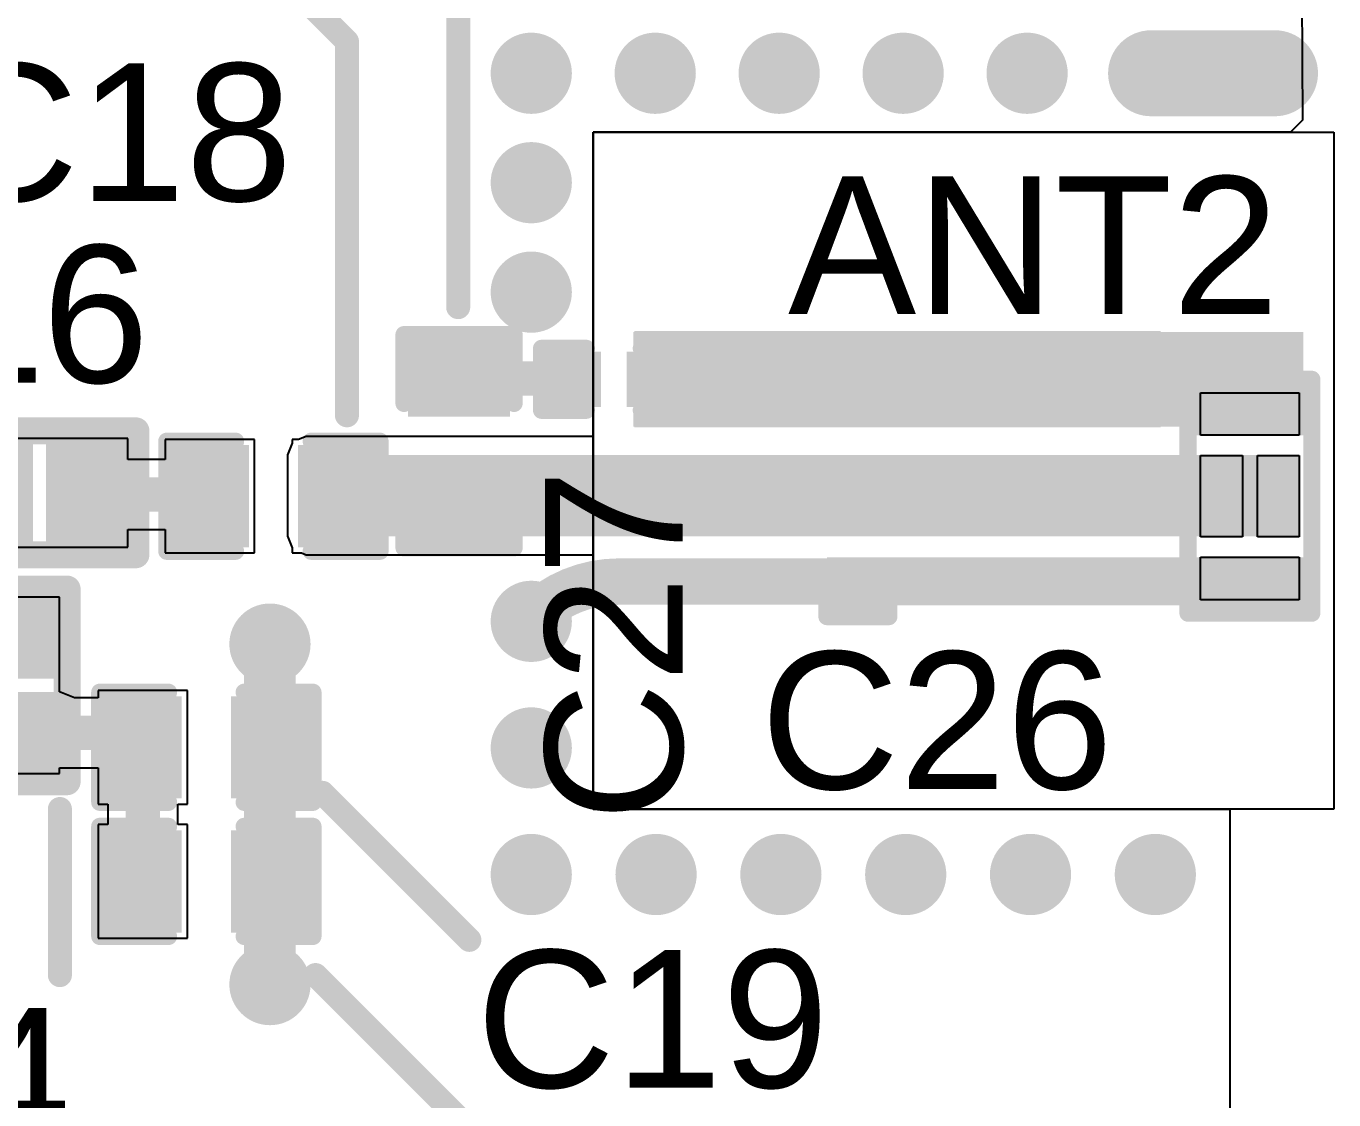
# Model space of a CAD drawing. Header units: millimetres. Extents: x -4.8 to 36.7, y -5.3 to 57.6.
# Drawn here: x 27.08 to 36.74, y 40.91 to 48.84 of the extents above; entities that cross this region are included whole.
import ezdxf

# ---------------------------------------------------------------- set-up
doc = ezdxf.new("R2010")
doc.units = ezdxf.units.MM
for name, color, linetype in [('BottomLayer', 5, 'Continuous'), ('TopLayer', 1, 'Continuous'), ('TopOverlay', 2, 'Continuous'), ('TopPaste', 8, 'Continuous'), ('TopSolder', 216, 'Continuous'), ('ViaHoleLayer', 16, 'Continuous')]:
    doc.layers.add(name, color=color, linetype=linetype)
doc.styles.add('Arial', font='arial.ttf', dxfattribs={"height": 0.2})

# ---------------------------------------------------------------- blocks, each defined once
blk = doc.blocks.new('IND_0402_16')
at = {"layer": 'TopLayer'}
for points in [[(-0.5499989, 0.2999994), (-0.1499997, 0.2999994), (-0.1499997, -0.2999994), (-0.5499989, -0.2999994)], [(0.15000224, 0.2999994), (0.55000144, 0.2999994), (0.55000144, -0.2999994), (0.15000224, -0.2999994)]]:
    blk.add_hatch(color=1, dxfattribs=at).paths.add_polyline_path(points)
at = {"layer": 'TopPaste'}
for points in [[(-0.5499989, 0.2999994), (-0.1499997, 0.2999994), (-0.1499997, -0.2999994), (-0.5499989, -0.2999994)], [(0.15000224, 0.2999994), (0.55000144, 0.2999994), (0.55000144, -0.2999994), (0.15000224, -0.2999994)]]:
    blk.add_hatch(color=8, dxfattribs=at).paths.add_polyline_path(points)
at = {"layer": 'TopSolder'}
for points in [[(-0.6515989, 0.4015993999999999), (-0.0483997, 0.4015993999999999), (-0.0483997, -0.4015993999999999), (-0.6515989, -0.4015993999999999)], [(0.04840223999999999, 0.4015993999999999), (0.65160144, 0.4015993999999999), (0.65160144, -0.4015993999999999), (0.04840223999999999, -0.4015993999999999)]]:
    blk.add_hatch(color=216, dxfattribs=at).paths.add_polyline_path(points)
at = {"layer": 'TopOverlay', "const_width": 0.1999996}
for points in [[(-0.7111999999999999, 0.4571999999999999), (-0.3048, 0.4571999999999999)], [(-0.7111999999999999, -0.4571999999999999), (-0.7111999999999999, 0.4571999999999999)], [(-0.3048, 0.4571999999999999), (0.7111999999999999, 0.4571999999999999)], [(0.7111999999999999, -0.4571999999999999), (0.7111999999999999, 0.4571999999999999)], [(-0.7111999999999999, -0.4571999999999999), (-0.3048, -0.4571999999999999)], [(-0.3048, -0.4571999999999999), (0.7111999999999999, -0.4571999999999999)]]:
    blk.add_lwpolyline(points, dxfattribs=at)
at = {"layer": 'TopOverlay', "const_width": 0.0999998}
for points in [[(-0.7611998999999999, 0.4571999999999999, 1), (-0.6612001, 0.4571999999999999, 1)], [(-0.7611998999999999, 0.4571999999999999, 1), (-0.6612001, 0.4571999999999999, 1)], [(-0.3547999, 0.4571999999999999, 1), (-0.2548001, 0.4571999999999999, 1)], [(-0.3547999, 0.4571999999999999, 1), (-0.2548001, 0.4571999999999999, 1)], [(0.6612001, 0.4571999999999999, 1), (0.7611998999999999, 0.4571999999999999, 1)], [(0.6612001, 0.4571999999999999, 1), (0.7611998999999999, 0.4571999999999999, 1)], [(-0.7611998999999999, -0.4571999999999999, 1), (-0.6612001, -0.4571999999999999, 1)], [(-0.7611998999999999, -0.4571999999999999, 1), (-0.6612001, -0.4571999999999999, 1)], [(-0.3547999, -0.4571999999999999, 1), (-0.2548001, -0.4571999999999999, 1)], [(-0.3547999, -0.4571999999999999, 1), (-0.2548001, -0.4571999999999999, 1)], [(0.6612001, -0.4571999999999999, 1), (0.7611998999999999, -0.4571999999999999, 1)], [(0.6612001, -0.4571999999999999, 1), (0.7611998999999999, -0.4571999999999999, 1)]]:
    blk.add_lwpolyline(points, format="xyb", close=True, dxfattribs=at)
blk = doc.blocks.new('IND_0402_18')
at = {"layer": 'TopLayer'}
for points in [[(-0.5499989, 0.2999994), (-0.1499997, 0.2999994), (-0.1499997, -0.2999994), (-0.5499989, -0.2999994)], [(0.15000224, 0.2999994), (0.55000144, 0.2999994), (0.55000144, -0.2999994), (0.15000224, -0.2999994)]]:
    blk.add_hatch(color=1, dxfattribs=at).paths.add_polyline_path(points)
at = {"layer": 'TopPaste'}
for points in [[(-0.5499989, 0.2999994), (-0.1499997, 0.2999994), (-0.1499997, -0.2999994), (-0.5499989, -0.2999994)], [(0.15000224, 0.2999994), (0.55000144, 0.2999994), (0.55000144, -0.2999994), (0.15000224, -0.2999994)]]:
    blk.add_hatch(color=8, dxfattribs=at).paths.add_polyline_path(points)
at = {"layer": 'TopSolder'}
for points in [[(-0.6515989, 0.4015993999999999), (-0.0483997, 0.4015993999999999), (-0.0483997, -0.4015993999999999), (-0.6515989, -0.4015993999999999)], [(0.04840223999999999, 0.4015993999999999), (0.65160144, 0.4015993999999999), (0.65160144, -0.4015993999999999), (0.04840223999999999, -0.4015993999999999)]]:
    blk.add_hatch(color=216, dxfattribs=at).paths.add_polyline_path(points)
at = {"layer": 'TopOverlay', "const_width": 0.1999996}
for points in [[(-0.3048, 0.4571999999999999), (-0.7111999999999999, 0.4571999999999999)], [(-0.7111999999999999, -0.4571999999999999), (-0.7111999999999999, 0.4571999999999999)], [(0.7111999999999999, 0.4571999999999999), (-0.3048, 0.4571999999999999)], [(0.7111999999999999, -0.4571999999999999), (0.7111999999999999, 0.4571999999999999)], [(-0.3048, -0.4571999999999999), (-0.7111999999999999, -0.4571999999999999)], [(0.7111999999999999, -0.4571999999999999), (-0.3048, -0.4571999999999999)]]:
    blk.add_lwpolyline(points, dxfattribs=at)
at = {"layer": 'TopOverlay', "const_width": 0.0999998}
for points in [[(-0.7611998999999999, 0.4571999999999999, 1), (-0.6612001, 0.4571999999999999, 1)], [(-0.7611998999999999, 0.4571999999999999, 1), (-0.6612001, 0.4571999999999999, 1)], [(-0.3547999, 0.4571999999999999, 1), (-0.2548001, 0.4571999999999999, 1)], [(-0.3547999, 0.4571999999999999, 1), (-0.2548001, 0.4571999999999999, 1)], [(0.6612001, 0.4571999999999999, 1), (0.7611998999999999, 0.4571999999999999, 1)], [(0.6612001, 0.4571999999999999, 1), (0.7611998999999999, 0.4571999999999999, 1)], [(-0.7611998999999999, -0.4571999999999999, 1), (-0.6612001, -0.4571999999999999, 1)], [(-0.7611998999999999, -0.4571999999999999, 1), (-0.6612001, -0.4571999999999999, 1)], [(-0.3547999, -0.4571999999999999, 1), (-0.2548001, -0.4571999999999999, 1)], [(-0.3547999, -0.4571999999999999, 1), (-0.2548001, -0.4571999999999999, 1)], [(0.6612001, -0.4571999999999999, 1), (0.7611998999999999, -0.4571999999999999, 1)], [(0.6612001, -0.4571999999999999, 1), (0.7611998999999999, -0.4571999999999999, 1)]]:
    blk.add_lwpolyline(points, format="xyb", close=True, dxfattribs=at)
blk = doc.blocks.new('CAP_0201_23')
at = {"layer": 'TopLayer'}
for points in [[(-0.4499991, 0.1499997), (-0.1499997, 0.1499997), (-0.1499997, -0.1499997), (-0.4499991, -0.1499997)], [(0.1499997, 0.1499997), (0.4499991, 0.1499997), (0.4499991, -0.1499997), (0.1499997, -0.1499997)]]:
    blk.add_hatch(color=1, dxfattribs=at).paths.add_polyline_path(points)
at = {"layer": 'TopPaste'}
for points in [[(-0.4499991, 0.1499997), (-0.1499997, 0.1499997), (-0.1499997, -0.1499997), (-0.4499991, -0.1499997)], [(0.1499997, 0.1499997), (0.4499991, 0.1499997), (0.4499991, -0.1499997), (0.1499997, -0.1499997)]]:
    blk.add_hatch(color=8, dxfattribs=at).paths.add_polyline_path(points)
at = {"layer": 'TopSolder'}
for points in [[(-0.50500026, 0.20500086), (-0.09499853999999999, 0.20500086), (-0.09499853999999999, -0.20500086), (-0.50500026, -0.20500086)], [(0.09499853999999999, 0.20500086), (0.50500026, 0.20500086), (0.50500026, -0.20500086), (0.09499853999999999, -0.20500086)]]:
    blk.add_hatch(color=216, dxfattribs=at).paths.add_polyline_path(points)
at = {"layer": 'TopOverlay', "const_width": 0.127}
for points in [[(-0.5334, -0.2286), (-0.5334, 0.2286)], [(-0.5334, 0.2286), (-0.2032, 0.2286)], [(0.2032, 0.2286), (0.5334, 0.2286)], [(0.5334, -0.2286), (0.5334, 0.2286)], [(-0.5334, -0.2286), (-0.2032, -0.2286)], [(0.2032, -0.2286), (0.5334, -0.2286)]]:
    blk.add_lwpolyline(points, dxfattribs=at)
at = {"layer": 'TopOverlay', "const_width": 0.0635}
for points in [[(-0.5651499999999999, 0.2286, 1), (-0.5016499999999999, 0.2286, 1)], [(-0.5651499999999999, 0.2286, 1), (-0.5016499999999999, 0.2286, 1)], [(-0.23495, 0.2286, 1), (-0.17145, 0.2286, 1)], [(0.17145, 0.2286, 1), (0.23495, 0.2286, 1)], [(0.5016499999999999, 0.2286, 1), (0.5651499999999999, 0.2286, 1)], [(0.5016499999999999, 0.2286, 1), (0.5651499999999999, 0.2286, 1)], [(-0.5651499999999999, -0.2286, 1), (-0.5016499999999999, -0.2286, 1)], [(-0.5651499999999999, -0.2286, 1), (-0.5016499999999999, -0.2286, 1)], [(-0.23495, -0.2286, 1), (-0.17145, -0.2286, 1)], [(0.17145, -0.2286, 1), (0.23495, -0.2286, 1)], [(0.5016499999999999, -0.2286, 1), (0.5651499999999999, -0.2286, 1)], [(0.5016499999999999, -0.2286, 1), (0.5651499999999999, -0.2286, 1)]]:
    blk.add_lwpolyline(points, format="xyb", close=True, dxfattribs=at)
blk = doc.blocks.new('CAP_0201_24')
at = {"layer": 'TopLayer'}
for points in [[(-0.4499991, 0.1499997), (-0.1499997, 0.1499997), (-0.1499997, -0.1499997), (-0.4499991, -0.1499997)], [(0.1499997, 0.1499997), (0.4499991, 0.1499997), (0.4499991, -0.1499997), (0.1499997, -0.1499997)]]:
    blk.add_hatch(color=1, dxfattribs=at).paths.add_polyline_path(points)
at = {"layer": 'TopPaste'}
for points in [[(-0.4499991, 0.1499997), (-0.1499997, 0.1499997), (-0.1499997, -0.1499997), (-0.4499991, -0.1499997)], [(0.1499997, 0.1499997), (0.4499991, 0.1499997), (0.4499991, -0.1499997), (0.1499997, -0.1499997)]]:
    blk.add_hatch(color=8, dxfattribs=at).paths.add_polyline_path(points)
at = {"layer": 'TopSolder'}
for points in [[(-0.50500026, 0.20500086), (-0.09499853999999999, 0.20500086), (-0.09499853999999999, -0.20500086), (-0.50500026, -0.20500086)], [(0.09499853999999999, 0.20500086), (0.50500026, 0.20500086), (0.50500026, -0.20500086), (0.09499853999999999, -0.20500086)]]:
    blk.add_hatch(color=216, dxfattribs=at).paths.add_polyline_path(points)
at = {"layer": 'TopOverlay', "const_width": 0.127}
for points in [[(-0.5334, 0.2286), (-0.5334, -0.2286)], [(-0.5334, 0.2286), (-0.2032, 0.2286)], [(0.2032, 0.2286), (0.5334, 0.2286)], [(0.5334, 0.2286), (0.5334, -0.2286)], [(-0.5334, -0.2286), (-0.2032, -0.2286)], [(0.2032, -0.2286), (0.5334, -0.2286)]]:
    blk.add_lwpolyline(points, dxfattribs=at)
at = {"layer": 'TopOverlay', "const_width": 0.0635}
for points in [[(-0.5651499999999999, 0.2286, 1), (-0.5016499999999999, 0.2286, 1)], [(-0.5651499999999999, 0.2286, 1), (-0.5016499999999999, 0.2286, 1)], [(-0.23495, 0.2286, 1), (-0.17145, 0.2286, 1)], [(0.17145, 0.2286, 1), (0.23495, 0.2286, 1)], [(0.5016499999999999, 0.2286, 1), (0.5651499999999999, 0.2286, 1)], [(0.5016499999999999, 0.2286, 1), (0.5651499999999999, 0.2286, 1)], [(-0.5651499999999999, -0.2286, 1), (-0.5016499999999999, -0.2286, 1)], [(-0.5651499999999999, -0.2286, 1), (-0.5016499999999999, -0.2286, 1)], [(-0.23495, -0.2286, 1), (-0.17145, -0.2286, 1)], [(0.17145, -0.2286, 1), (0.23495, -0.2286, 1)], [(0.5016499999999999, -0.2286, 1), (0.5651499999999999, -0.2286, 1)], [(0.5016499999999999, -0.2286, 1), (0.5651499999999999, -0.2286, 1)]]:
    blk.add_lwpolyline(points, format="xyb", close=True, dxfattribs=at)
blk = doc.blocks.new('C___0402_28')
at = {"layer": 'TopLayer'}
for points in [[(-0.6985, -0.3175), (-0.6985, 0.3175), (-0.2412999999999999, 0.3175), (-0.2413, -0.3175)], [(0.2412999999999999, -0.3175), (0.2413, 0.3175), (0.6985, 0.3175), (0.6985, -0.3175)]]:
    blk.add_hatch(color=1, dxfattribs=at).paths.add_polyline_path(points)
at = {"layer": 'TopPaste'}
for points in [[(-0.6985, -0.3175), (-0.6985, 0.3175), (-0.2412999999999999, 0.3175), (-0.2413, -0.3175)], [(0.2412999999999999, -0.3175), (0.2413, 0.3175), (0.6985, 0.3175), (0.6985, -0.3175)]]:
    blk.add_hatch(color=8, dxfattribs=at).paths.add_polyline_path(points)
at = {"layer": 'TopSolder'}
for points in [[(-0.7584998799999999, -0.37749988), (-0.7584998799999999, 0.37749988), (-0.18130012, 0.37749988), (-0.18130012, -0.37749988)], [(0.18130012, -0.37749988), (0.18130012, 0.37749988), (0.7584998799999999, 0.37749988), (0.7584998799999999, -0.37749988)]]:
    blk.add_hatch(color=216, dxfattribs=at).paths.add_polyline_path(points)
at = {"layer": 'TopOverlay', "const_width": 0.127}
for points in [[(-0.7874, 0.4064), (-0.7874, -0.4064)], [(-0.7874, 0.4064), (-0.2794, 0.4064)], [(0.2794, 0.4064), (0.7874, 0.4064)], [(0.7874, 0.4064), (0.7874, -0.4064)], [(-0.7874, -0.4064), (-0.2794, -0.4064)], [(0.2794, -0.4064), (0.7874, -0.4064)]]:
    blk.add_lwpolyline(points, dxfattribs=at)
at = {"layer": 'TopOverlay', "const_width": 0.0635}
for points in [[(-0.8191499999999999, 0.4064, 1), (-0.7556499999999999, 0.4064, 1)], [(-0.8191499999999999, 0.4064, 1), (-0.7556499999999999, 0.4064, 1)], [(-0.31115, 0.4064, 1), (-0.24765, 0.4064, 1)], [(0.24765, 0.4064, 1), (0.31115, 0.4064, 1)], [(0.7556499999999999, 0.4064, 1), (0.8191499999999999, 0.4064, 1)], [(0.7556499999999999, 0.4064, 1), (0.8191499999999999, 0.4064, 1)], [(-0.8191499999999999, -0.4064, 1), (-0.7556499999999999, -0.4064, 1)], [(-0.8191499999999999, -0.4064, 1), (-0.7556499999999999, -0.4064, 1)], [(-0.31115, -0.4064, 1), (-0.24765, -0.4064, 1)], [(0.24765, -0.4064, 1), (0.31115, -0.4064, 1)], [(0.7556499999999999, -0.4064, 1), (0.8191499999999999, -0.4064, 1)], [(0.7556499999999999, -0.4064, 1), (0.8191499999999999, -0.4064, 1)]]:
    blk.add_lwpolyline(points, format="xyb", close=True, dxfattribs=at)
blk = doc.blocks.new('C___0402_29')
at = {"layer": 'TopLayer'}
for points in [[(-0.6985, -0.3175), (-0.6985, 0.3175), (-0.2412999999999999, 0.3175), (-0.2413, -0.3175)], [(0.2412999999999999, -0.3175), (0.2413, 0.3175), (0.6985, 0.3175), (0.6985, -0.3175)]]:
    blk.add_hatch(color=1, dxfattribs=at).paths.add_polyline_path(points)
at = {"layer": 'TopPaste'}
for points in [[(-0.6985, -0.3175), (-0.6985, 0.3175), (-0.2412999999999999, 0.3175), (-0.2413, -0.3175)], [(0.2412999999999999, -0.3175), (0.2413, 0.3175), (0.6985, 0.3175), (0.6985, -0.3175)]]:
    blk.add_hatch(color=8, dxfattribs=at).paths.add_polyline_path(points)
at = {"layer": 'TopSolder'}
for points in [[(-0.7584998799999999, -0.37749988), (-0.7584998799999999, 0.37749988), (-0.18130012, 0.37749988), (-0.18130012, -0.37749988)], [(0.18130012, -0.37749988), (0.18130012, 0.37749988), (0.7584998799999999, 0.37749988), (0.7584998799999999, -0.37749988)]]:
    blk.add_hatch(color=216, dxfattribs=at).paths.add_polyline_path(points)
at = {"layer": 'TopOverlay', "const_width": 0.127}
for points in [[(-0.7874, -0.4064), (-0.7874, 0.4064)], [(-0.7874, 0.4064), (-0.2794, 0.4064)], [(0.2794, 0.4064), (0.7874, 0.4064)], [(0.7874, -0.4064), (0.7874, 0.4064)], [(-0.7874, -0.4064), (-0.2794, -0.4064)], [(0.2794, -0.4064), (0.7874, -0.4064)]]:
    blk.add_lwpolyline(points, dxfattribs=at)
at = {"layer": 'TopOverlay', "const_width": 0.0635}
for points in [[(-0.8191499999999999, 0.4064, 1), (-0.7556499999999999, 0.4064, 1)], [(-0.8191499999999999, 0.4064, 1), (-0.7556499999999999, 0.4064, 1)], [(-0.31115, 0.4064, 1), (-0.24765, 0.4064, 1)], [(0.24765, 0.4064, 1), (0.31115, 0.4064, 1)], [(0.7556499999999999, 0.4064, 1), (0.8191499999999999, 0.4064, 1)], [(0.7556499999999999, 0.4064, 1), (0.8191499999999999, 0.4064, 1)], [(-0.8191499999999999, -0.4064, 1), (-0.7556499999999999, -0.4064, 1)], [(-0.8191499999999999, -0.4064, 1), (-0.7556499999999999, -0.4064, 1)], [(-0.31115, -0.4064, 1), (-0.24765, -0.4064, 1)], [(0.24765, -0.4064, 1), (0.31115, -0.4064, 1)], [(0.7556499999999999, -0.4064, 1), (0.8191499999999999, -0.4064, 1)], [(0.7556499999999999, -0.4064, 1), (0.8191499999999999, -0.4064, 1)]]:
    blk.add_lwpolyline(points, format="xyb", close=True, dxfattribs=at)
blk = doc.blocks.new('C___0402_30')
at = {"layer": 'TopLayer'}
for points in [[(-0.6985, -0.3175), (-0.6985, 0.3175), (-0.2412999999999999, 0.3175), (-0.2413, -0.3175)], [(0.2412999999999999, -0.3175), (0.2413, 0.3175), (0.6985, 0.3175), (0.6985, -0.3175)]]:
    blk.add_hatch(color=1, dxfattribs=at).paths.add_polyline_path(points)
at = {"layer": 'TopPaste'}
for points in [[(-0.6985, -0.3175), (-0.6985, 0.3175), (-0.2412999999999999, 0.3175), (-0.2413, -0.3175)], [(0.2412999999999999, -0.3175), (0.2413, 0.3175), (0.6985, 0.3175), (0.6985, -0.3175)]]:
    blk.add_hatch(color=8, dxfattribs=at).paths.add_polyline_path(points)
at = {"layer": 'TopSolder'}
for points in [[(-0.7584998799999999, -0.37749988), (-0.7584998799999999, 0.37749988), (-0.18130012, 0.37749988), (-0.18130012, -0.37749988)], [(0.18130012, -0.37749988), (0.18130012, 0.37749988), (0.7584998799999999, 0.37749988), (0.7584998799999999, -0.37749988)]]:
    blk.add_hatch(color=216, dxfattribs=at).paths.add_polyline_path(points)
at = {"layer": 'TopOverlay', "const_width": 0.127}
for points in [[(-0.7874, 0.4064), (-0.7874, -0.4064)], [(-0.2794, 0.4064), (-0.7874, 0.4064)], [(0.7874, 0.4064), (0.2794, 0.4064)], [(0.7874, 0.4064), (0.7874, -0.4064)], [(-0.2794, -0.4064), (-0.7874, -0.4064)], [(0.7874, -0.4064), (0.2794, -0.4064)]]:
    blk.add_lwpolyline(points, dxfattribs=at)
at = {"layer": 'TopOverlay', "const_width": 0.0635}
for points in [[(-0.8191499999999999, 0.4064, 1), (-0.7556499999999999, 0.4064, 1)], [(-0.8191499999999999, 0.4064, 1), (-0.7556499999999999, 0.4064, 1)], [(-0.31115, 0.4064, 1), (-0.24765, 0.4064, 1)], [(0.24765, 0.4064, 1), (0.31115, 0.4064, 1)], [(0.7556499999999999, 0.4064, 1), (0.8191499999999999, 0.4064, 1)], [(0.7556499999999999, 0.4064, 1), (0.8191499999999999, 0.4064, 1)], [(-0.8191499999999999, -0.4064, 1), (-0.7556499999999999, -0.4064, 1)], [(-0.8191499999999999, -0.4064, 1), (-0.7556499999999999, -0.4064, 1)], [(-0.31115, -0.4064, 1), (-0.24765, -0.4064, 1)], [(0.24765, -0.4064, 1), (0.31115, -0.4064, 1)], [(0.7556499999999999, -0.4064, 1), (0.8191499999999999, -0.4064, 1)], [(0.7556499999999999, -0.4064, 1), (0.8191499999999999, -0.4064, 1)]]:
    blk.add_lwpolyline(points, format="xyb", close=True, dxfattribs=at)
blk = doc.blocks.new('C___0402_31')
at = {"layer": 'TopLayer'}
for points in [[(-0.6985, -0.3175), (-0.6985, 0.3175), (-0.2412999999999999, 0.3175), (-0.2413, -0.3175)], [(0.2412999999999999, -0.3175), (0.2413, 0.3175), (0.6985, 0.3175), (0.6985, -0.3175)]]:
    blk.add_hatch(color=1, dxfattribs=at).paths.add_polyline_path(points)
at = {"layer": 'TopPaste'}
for points in [[(-0.6985, -0.3175), (-0.6985, 0.3175), (-0.2412999999999999, 0.3175), (-0.2413, -0.3175)], [(0.2412999999999999, -0.3175), (0.2413, 0.3175), (0.6985, 0.3175), (0.6985, -0.3175)]]:
    blk.add_hatch(color=8, dxfattribs=at).paths.add_polyline_path(points)
at = {"layer": 'TopSolder'}
for points in [[(-0.7584998799999999, -0.37749988), (-0.7584998799999999, 0.37749988), (-0.18130012, 0.37749988), (-0.18130012, -0.37749988)], [(0.18130012, -0.37749988), (0.18130012, 0.37749988), (0.7584998799999999, 0.37749988), (0.7584998799999999, -0.37749988)]]:
    blk.add_hatch(color=216, dxfattribs=at).paths.add_polyline_path(points)
at = {"layer": 'TopOverlay', "const_width": 0.127}
for points in [[(-0.7874, 0.4064), (-0.7874, -0.4064)], [(-0.2794, 0.4064), (-0.7874, 0.4064)], [(0.7874, 0.4064), (0.2794, 0.4064)], [(0.7874, 0.4064), (0.7874, -0.4064)], [(-0.2794, -0.4064), (-0.7874, -0.4064)], [(0.7874, -0.4064), (0.2794, -0.4064)]]:
    blk.add_lwpolyline(points, dxfattribs=at)
at = {"layer": 'TopOverlay', "const_width": 0.0635}
for points in [[(-0.8191499999999999, 0.4064, 1), (-0.7556499999999999, 0.4064, 1)], [(-0.8191499999999999, 0.4064, 1), (-0.7556499999999999, 0.4064, 1)], [(-0.31115, 0.4064, 1), (-0.24765, 0.4064, 1)], [(0.24765, 0.4064, 1), (0.31115, 0.4064, 1)], [(0.7556499999999999, 0.4064, 1), (0.8191499999999999, 0.4064, 1)], [(0.7556499999999999, 0.4064, 1), (0.8191499999999999, 0.4064, 1)], [(-0.8191499999999999, -0.4064, 1), (-0.7556499999999999, -0.4064, 1)], [(-0.8191499999999999, -0.4064, 1), (-0.7556499999999999, -0.4064, 1)], [(-0.31115, -0.4064, 1), (-0.24765, -0.4064, 1)], [(0.24765, -0.4064, 1), (0.31115, -0.4064, 1)], [(0.7556499999999999, -0.4064, 1), (0.8191499999999999, -0.4064, 1)], [(0.7556499999999999, -0.4064, 1), (0.8191499999999999, -0.4064, 1)]]:
    blk.add_lwpolyline(points, format="xyb", close=True, dxfattribs=at)
blk = doc.blocks.new('ANT016008LCS2442MA1_48')
at = {"layer": 'TopLayer'}
for points in [[(-0.7999996699999999, 0.4000004699999999), (-0.45000037, 0.4000004699999999), (-0.45000037, -0.4000004699999999), (-0.7999996699999999, -0.4000004699999999)], [(0.45000037, 0.4000004699999999), (0.7999996699999999, 0.4000004699999999), (0.7999996699999999, -0.4000004699999999), (0.45000037, -0.4000004699999999)], [(-0.2999994, 0.36500054), (0.2999994, 0.36500054), (0.2999994, 0.10500106), (-0.2999994, 0.10500106)], [(-0.2999994, -0.10500106), (0.2999994, -0.10500106), (0.2999994, -0.36500054), (-0.2999994, -0.36500054)]]:
    blk.add_hatch(color=1, dxfattribs=at).paths.add_polyline_path(points)
at = {"layer": 'TopOverlay'}
blk.add_hatch(color=2, dxfattribs=at).paths.add_polyline_path([(-1.09271816, -0.1512824), (-0.94031816, -0.1512824), (-0.94031816, 0.1535176), (-1.09271816, 0.1535176)])
at = {"layer": 'TopOverlay', "const_width": 0.127}
for points in [[(-0.8636, -0.4571999999999999), (-0.8636, 0.4571999999999999)], [(0.8636, 0.4571999999999999), (-0.8636, 0.4571999999999999)], [(0.8636, -0.4571999999999999), (0.8636, 0.4571999999999999)], [(0.8636, -0.4571999999999999), (-0.8636, -0.4571999999999999)]]:
    blk.add_lwpolyline(points, dxfattribs=at)
at = {"layer": 'TopOverlay', "const_width": 0.0635}
for points in [[(-0.8953499999999999, 0.4571999999999999, 1), (-0.83185, 0.4571999999999999, 1)], [(-0.8953499999999999, 0.4571999999999999, 1), (-0.83185, 0.4571999999999999, 1)], [(0.83185, 0.4571999999999999, 1), (0.8953499999999999, 0.4571999999999999, 1)], [(0.83185, 0.4571999999999999, 1), (0.8953499999999999, 0.4571999999999999, 1)], [(-0.8953499999999999, -0.4571999999999999, 1), (-0.83185, -0.4571999999999999, 1)], [(-0.8953499999999999, -0.4571999999999999, 1), (-0.83185, -0.4571999999999999, 1)], [(0.83185, -0.4571999999999999, 1), (0.8953499999999999, -0.4571999999999999, 1)], [(0.83185, -0.4571999999999999, 1), (0.8953499999999999, -0.4571999999999999, 1)]]:
    blk.add_lwpolyline(points, format="xyb", close=True, dxfattribs=at)
at = {"layer": 'TopSolder'}
for p, q in [((-0.7649997399999999, -0.36500054), (-0.7649997399999999, 0.36500054)), ((-0.7649997399999999, 0.36500054), (-0.4499991, 0.36500054)), ((-0.4499991, 0.36500054), (-0.4499991, -0.36500054)), ((-0.2999994, 0.05500116), (-0.2999994, 0.36500054)), ((-0.2999994, 0.36500054), (0.2999994, 0.36500054)), ((0.2999994, 0.36500054), (0.2999994, 0.05500116)), ((0.4499991, -0.36500054), (0.4499991, 0.36500054)), ((0.4499991, 0.36500054), (0.7649997399999999, 0.36500054)), ((0.7649997399999999, 0.36500054), (0.7649997399999999, -0.36500054)), ((0.2999994, 0.05500116), (-0.2999994, 0.05500116)), ((-0.2999994, -0.36500054), (-0.2999994, -0.05500116)), ((-0.2999994, -0.05500116), (0.2999994, -0.05500116)), ((0.2999994, -0.05500116), (0.2999994, -0.36500054)), ((-0.4499991, -0.36500054), (-0.7649997399999999, -0.36500054)), ((0.2999994, -0.36500054), (-0.2999994, -0.36500054)), ((0.7649997399999999, -0.36500054), (0.4499991, -0.36500054))]:
    blk.add_line(p, q, dxfattribs=at)

msp = doc.modelspace()

# ---------------------------------------------------------------- hatches: boundary and pattern name
at = {"layer": 'BottomLayer'}
h = msp.add_hatch(color=5, dxfattribs=at)
edge = h.paths.add_edge_path()
edge.add_arc((30.8102, 48.48859745999999), 0.2999994, 0, 360)
h = msp.add_hatch(color=5, dxfattribs=at)
edge = h.paths.add_edge_path()
edge.add_arc((31.72591572, 48.4886), 0.2999994, 0, 360)
h = msp.add_hatch(color=5, dxfattribs=at)
edge = h.paths.add_edge_path()
edge.add_arc((32.64163144, 48.4886), 0.2999994, 0, 360)
h = msp.add_hatch(color=5, dxfattribs=at)
edge = h.paths.add_edge_path()
edge.add_arc((33.55734716, 48.4886), 0.2999994, 0, 360)
h = msp.add_hatch(color=5, dxfattribs=at)
edge = h.paths.add_edge_path()
edge.add_arc((34.47306287999999, 48.4886), 0.2999994, 0, 360)
h = msp.add_hatch(color=5, dxfattribs=at)
edge = h.paths.add_edge_path()
edge.add_arc((35.3887786, 48.4886), 0.2999994, 0, 360)
h = msp.add_hatch(color=5, dxfattribs=at)
edge = h.paths.add_edge_path()
edge.add_arc((36.30449432, 48.4886), 0.2999994, 0, 360)
h = msp.add_hatch(color=5, dxfattribs=at)
edge = h.paths.add_edge_path()
edge.add_arc((30.8102, 47.68031611999999), 0.2999994, 0, 360)
h = msp.add_hatch(color=5, dxfattribs=at)
edge = h.paths.add_edge_path()
edge.add_arc((30.8102, 46.87203478), 0.2999994, 0, 360)
msp.add_hatch(color=5, dxfattribs=at).paths.add_polyline_path([(35.46030245999999, 45.87430246), (35.46030245999999, 46.58549737999999), (31.57220254, 46.58549737999999), (31.57220254, 45.87430246)])
h = msp.add_hatch(color=5, dxfattribs=at)
edge = h.paths.add_edge_path()
edge.add_arc((33.0708, 46.2026), 0.22499828, 0, 360)
h = msp.add_hatch(color=5, dxfattribs=at)
edge = h.paths.add_edge_path()
edge.add_arc((34.0614, 46.2026), 0.22499828, 0, 360)
h = msp.add_hatch(color=5, dxfattribs=at)
edge = h.paths.add_edge_path()
edge.add_arc((35.05199999999999, 46.2026), 0.22499828, 0, 360)
h = msp.add_hatch(color=5, dxfattribs=at)
edge = h.paths.add_edge_path()
edge.add_arc((30.8102, 44.4403988), 0.2999994, 0, 360)
h = msp.add_hatch(color=5, dxfattribs=at)
edge = h.paths.add_edge_path()
edge.add_arc((28.8798, 44.2722), 0.2999994, 0, 360)
h = msp.add_hatch(color=5, dxfattribs=at)
edge = h.paths.add_edge_path()
edge.add_arc((30.8102, 43.5053994), 0.2999994, 0, 360)
h = msp.add_hatch(color=5, dxfattribs=at)
edge = h.paths.add_edge_path()
edge.add_arc((30.8102, 42.5704), 0.2999994, 0, 360)
h = msp.add_hatch(color=5, dxfattribs=at)
edge = h.paths.add_edge_path()
edge.add_arc((31.73222, 42.5704), 0.2999994, 0, 360)
h = msp.add_hatch(color=5, dxfattribs=at)
edge = h.paths.add_edge_path()
edge.add_arc((32.65424, 42.5704), 0.2999994, 0, 360)
h = msp.add_hatch(color=5, dxfattribs=at)
edge = h.paths.add_edge_path()
edge.add_arc((33.57626, 42.5704), 0.2999994, 0, 360)
h = msp.add_hatch(color=5, dxfattribs=at)
edge = h.paths.add_edge_path()
edge.add_arc((34.49828, 42.5704), 0.2999994, 0, 360)
h = msp.add_hatch(color=5, dxfattribs=at)
edge = h.paths.add_edge_path()
edge.add_arc((35.4203, 42.5704), 0.2999994, 0, 360)
h = msp.add_hatch(color=5, dxfattribs=at)
edge = h.paths.add_edge_path()
edge.add_arc((28.8798, 41.75743744), 0.2999994, 0, 360)
at = {"layer": 'TopLayer'}
h = msp.add_hatch(color=1, dxfattribs=at)
edge = h.paths.add_edge_path()
edge.add_arc((30.8102, 48.48859745999999), 0.2999994, 0, 360)
h = msp.add_hatch(color=1, dxfattribs=at)
edge = h.paths.add_edge_path()
edge.add_arc((31.72591572, 48.4886), 0.2999994, 0, 360)
h = msp.add_hatch(color=1, dxfattribs=at)
edge = h.paths.add_edge_path()
edge.add_arc((32.64163144, 48.4886), 0.2999994, 0, 360)
h = msp.add_hatch(color=1, dxfattribs=at)
edge = h.paths.add_edge_path()
edge.add_arc((33.55734716, 48.4886), 0.2999994, 0, 360)
h = msp.add_hatch(color=1, dxfattribs=at)
edge = h.paths.add_edge_path()
edge.add_arc((34.47306287999999, 48.4886), 0.2999994, 0, 360)
h = msp.add_hatch(color=1, dxfattribs=at)
edge = h.paths.add_edge_path()
edge.add_arc((35.3887786, 48.4886), 0.2999994, 0, 360)
h = msp.add_hatch(color=1, dxfattribs=at)
edge = h.paths.add_edge_path()
edge.add_arc((36.30449432, 48.4886), 0.2999994, 0, 360)
h = msp.add_hatch(color=1, dxfattribs=at)
edge = h.paths.add_edge_path()
edge.add_arc((30.8102, 47.68031611999999), 0.2999994, 0, 360)
h = msp.add_hatch(color=1, dxfattribs=at)
edge = h.paths.add_edge_path()
edge.add_arc((30.8102, 46.87203478), 0.2999994, 0, 360)
for points in [[(36.51320612, 45.87800324), (36.51320612, 46.57800184), (31.56440728, 46.57800184), (31.56440728, 45.87800324)], [(29.1465, 45.66920254), (29.1465, 45.06920374), (36.48380308, 45.06920374), (36.48380308, 45.66920254)], [(32.9946, 44.5588009), (36.5187992, 44.5588009), (36.5187992, 44.9144009), (32.9946, 44.9144009)]]:
    msp.add_hatch(color=1, dxfattribs=at).paths.add_polyline_path(points)
h = msp.add_hatch(color=1, dxfattribs=at)
edge = h.paths.add_edge_path()
edge.add_arc((33.0708, 46.2026), 0.22499828, 0, 360)
h = msp.add_hatch(color=1, dxfattribs=at)
edge = h.paths.add_edge_path()
edge.add_arc((34.0614, 46.2026), 0.22499828, 0, 360)
h = msp.add_hatch(color=1, dxfattribs=at)
edge = h.paths.add_edge_path()
edge.add_arc((35.05199999999999, 46.2026), 0.22499828, 0, 360)
h = msp.add_hatch(color=1, dxfattribs=at)
edge = h.paths.add_edge_path()
edge.add_arc((30.8102, 44.4403988), 0.2999994, 0, 360)
h = msp.add_hatch(color=1, dxfattribs=at)
edge = h.paths.add_edge_path()
edge.add_arc((28.8798, 44.2722), 0.2999994, 0, 360)
h = msp.add_hatch(color=1, dxfattribs=at)
edge = h.paths.add_edge_path()
edge.add_arc((30.8102, 43.5053994), 0.2999994, 0, 360)
h = msp.add_hatch(color=1, dxfattribs=at)
edge = h.paths.add_edge_path()
edge.add_arc((30.8102, 42.5704), 0.2999994, 0, 360)
h = msp.add_hatch(color=1, dxfattribs=at)
edge = h.paths.add_edge_path()
edge.add_arc((31.73222, 42.5704), 0.2999994, 0, 360)
h = msp.add_hatch(color=1, dxfattribs=at)
edge = h.paths.add_edge_path()
edge.add_arc((32.65424, 42.5704), 0.2999994, 0, 360)
h = msp.add_hatch(color=1, dxfattribs=at)
edge = h.paths.add_edge_path()
edge.add_arc((33.57626, 42.5704), 0.2999994, 0, 360)
h = msp.add_hatch(color=1, dxfattribs=at)
edge = h.paths.add_edge_path()
edge.add_arc((34.49828, 42.5704), 0.2999994, 0, 360)
h = msp.add_hatch(color=1, dxfattribs=at)
edge = h.paths.add_edge_path()
edge.add_arc((35.4203, 42.5704), 0.2999994, 0, 360)
h = msp.add_hatch(color=1, dxfattribs=at)
edge = h.paths.add_edge_path()
edge.add_arc((28.8798, 41.75743744), 0.2999994, 0, 360)
at = {"layer": 'ViaHoleLayer'}
h = msp.add_hatch(color=16, dxfattribs=at)
edge = h.paths.add_edge_path()
edge.add_arc((30.8102, 48.48859745999999), 0.1499997, 0, 360)
h = msp.add_hatch(color=16, dxfattribs=at)
edge = h.paths.add_edge_path()
edge.add_arc((31.72591572, 48.4886), 0.1499997, 0, 360)
h = msp.add_hatch(color=16, dxfattribs=at)
edge = h.paths.add_edge_path()
edge.add_arc((32.64163144, 48.4886), 0.1499997, 0, 360)
h = msp.add_hatch(color=16, dxfattribs=at)
edge = h.paths.add_edge_path()
edge.add_arc((33.55734716, 48.4886), 0.1499997, 0, 360)
h = msp.add_hatch(color=16, dxfattribs=at)
edge = h.paths.add_edge_path()
edge.add_arc((34.47306287999999, 48.4886), 0.1499997, 0, 360)
h = msp.add_hatch(color=16, dxfattribs=at)
edge = h.paths.add_edge_path()
edge.add_arc((35.3887786, 48.4886), 0.1499997, 0, 360)
h = msp.add_hatch(color=16, dxfattribs=at)
edge = h.paths.add_edge_path()
edge.add_arc((36.30449432, 48.4886), 0.1499997, 0, 360)
h = msp.add_hatch(color=16, dxfattribs=at)
edge = h.paths.add_edge_path()
edge.add_arc((30.8102, 47.68031611999999), 0.1499997, 0, 360)
h = msp.add_hatch(color=16, dxfattribs=at)
edge = h.paths.add_edge_path()
edge.add_arc((30.8102, 46.87203478), 0.1499997, 0, 360)
h = msp.add_hatch(color=16, dxfattribs=at)
edge = h.paths.add_edge_path()
edge.add_arc((33.0708, 46.2026), 0.1499997, 0, 360)
h = msp.add_hatch(color=16, dxfattribs=at)
edge = h.paths.add_edge_path()
edge.add_arc((34.0614, 46.2026), 0.1499997, 0, 360)
h = msp.add_hatch(color=16, dxfattribs=at)
edge = h.paths.add_edge_path()
edge.add_arc((35.05199999999999, 46.2026), 0.1499997, 0, 360)
h = msp.add_hatch(color=16, dxfattribs=at)
edge = h.paths.add_edge_path()
edge.add_arc((30.8102, 44.4403988), 0.1499997, 0, 360)
h = msp.add_hatch(color=16, dxfattribs=at)
edge = h.paths.add_edge_path()
edge.add_arc((28.8798, 44.2722), 0.1499997, 0, 360)
h = msp.add_hatch(color=16, dxfattribs=at)
edge = h.paths.add_edge_path()
edge.add_arc((30.8102, 43.5053994), 0.1499997, 0, 360)
h = msp.add_hatch(color=16, dxfattribs=at)
edge = h.paths.add_edge_path()
edge.add_arc((30.8102, 42.5704), 0.1499997, 0, 360)
h = msp.add_hatch(color=16, dxfattribs=at)
edge = h.paths.add_edge_path()
edge.add_arc((31.73222, 42.5704), 0.1499997, 0, 360)
h = msp.add_hatch(color=16, dxfattribs=at)
edge = h.paths.add_edge_path()
edge.add_arc((32.65424, 42.5704), 0.1499997, 0, 360)
h = msp.add_hatch(color=16, dxfattribs=at)
edge = h.paths.add_edge_path()
edge.add_arc((33.57626, 42.5704), 0.1499997, 0, 360)
h = msp.add_hatch(color=16, dxfattribs=at)
edge = h.paths.add_edge_path()
edge.add_arc((34.49828, 42.5704), 0.1499997, 0, 360)
h = msp.add_hatch(color=16, dxfattribs=at)
edge = h.paths.add_edge_path()
edge.add_arc((35.4203, 42.5704), 0.1499997, 0, 360)
h = msp.add_hatch(color=16, dxfattribs=at)
edge = h.paths.add_edge_path()
edge.add_arc((28.8798, 41.75743744), 0.1499997, 0, 360)

# ---------------------------------------------------------------- linework, layer by layer
at = {"layer": 'BottomLayer'}
for p, q in [((36.50116398, 49.41290092), (36.50821756, 48.14305332)), ((36.50821756, 48.14305332), (36.41866224, 48.05300016)), ((31.2674, 43.053), (31.2674, 48.05300016)), ((31.2674, 48.05300016), (36.73899942, 48.05300016)), ((36.41866224, 48.05300016), (31.2674, 48.05300016)), ((31.2674, 48.05300016), (31.2674, 43.053)), ((36.73899942, 48.05300016), (36.73899942, 43.053)), ((36.73899942, 43.053), (31.2674, 43.053)), ((31.2674, 43.053), (35.97002458, 43.053)), ((35.97002458, 43.053), (35.97002458, 9.17995624))]:
    msp.add_line(p, q, dxfattribs=at)
at = {"layer": 'BottomLayer', "const_width": 0.635}
msp.add_lwpolyline([(35.3887786, 48.4886), (36.30449432, 48.4886)], dxfattribs=at)
at = {"layer": 'BottomLayer', "const_width": 0.3175}
for points in [[(35.2300286, 48.4886, 1), (35.54752859999999, 48.4886, 1)], [(36.14574432, 48.4886, 1), (36.46324431999999, 48.4886, 1)]]:
    msp.add_lwpolyline(points, format="xyb", close=True, dxfattribs=at)
at = {"layer": 'TopLayer'}
for p, q in [((36.50116398, 49.41290092), (36.50821756, 48.14305332)), ((36.50821756, 48.14305332), (36.41866224, 48.05300016)), ((31.2674, 43.053), (31.2674, 48.05300016)), ((31.2674, 48.05300016), (36.73899942, 48.05300016)), ((36.41866224, 48.05300016), (31.2674, 48.05300016)), ((31.2674, 48.05300016), (31.2674, 45.80666734)), ((36.73899942, 48.05300016), (36.73899942, 43.053)), ((27.0993997, 45.7913994), (26.5264011, 45.7913994)), ((27.1296003, 45.79140194), (27.0993997, 45.7913994)), ((27.22640224, 45.79140194), (27.1296003, 45.79140194)), ((27.25660284, 45.7913994), (27.22640224, 45.79140194)), ((27.82960143999999, 45.7913994), (27.25660284, 45.7913994)), ((27.82960143999999, 45.63607586), (27.82960143999999, 45.7913994)), ((29.1465, 45.80666734), (29.09056666, 45.7835)), ((31.2674, 45.80666734), (29.1465, 45.80666734)), ((28.7655, 45.7835), (28.1051, 45.7835)), ((28.1051, 45.7835), (28.1051, 45.63607586)), ((28.7655, 44.9453), (28.7655, 45.7835)), ((29.0449, 45.75579114), (29.0090352, 45.66920254)), ((29.09056666, 45.7835), (29.0449, 45.7835)), ((29.0449, 45.7835), (29.0449, 45.75579114)), ((28.1051, 45.63607586), (27.82960143999999, 45.63607586)), ((29.0090352, 45.66920254), (29.0090352, 45.06920374)), ((27.82960143999999, 44.98820059999999), (27.82960143999999, 45.11812414)), ((27.82960143999999, 45.11812414), (28.1051, 45.11812414)), ((28.1051, 45.11812414), (28.1051, 44.9453)), ((29.0090352, 45.06920374), (29.0449, 44.98261514)), ((26.5264011, 44.98820059999999), (27.0993997, 44.98820059999999)), ((27.0993997, 44.98820059999999), (27.1296003, 44.98819806)), ((27.1296003, 44.98819806), (27.22640224, 44.98819806)), ((27.22640224, 44.98819806), (27.25660284, 44.98820059999999)), ((27.25660284, 44.98820059999999), (27.82960143999999, 44.98820059999999)), ((28.1051, 44.9453), (28.7655, 44.9453)), ((29.0449, 44.98261514), (29.0449, 44.9453)), ((29.0449, 44.9453), (29.1137594, 44.9453)), ((29.1137594, 44.9453), (29.1465, 44.93173894)), ((29.1465, 44.93173894), (31.2674, 44.93173894)), ((31.2674, 44.93173894), (31.2674, 43.053)), ((27.3255994, 44.6189989), (26.8340078, 44.6189989)), ((27.3255994, 44.01580224), (27.3255994, 44.6189989)), ((27.32560448, 44.01580224), (27.3255994, 44.01580224)), ((27.32560448, 43.9190003), (27.32560448, 44.01580224)), ((27.43494893999999, 43.87637402), (27.32560448, 43.9190003)), ((27.6098, 43.87637402), (27.43494893999999, 43.87637402)), ((28.2702, 43.9293), (27.6098, 43.9293)), ((27.6098, 43.9293), (27.6098, 43.87637402)), ((28.2702, 43.0911), (28.2702, 43.9293)), ((26.5224006, 43.31579856), (27.3255994, 43.31579856)), ((27.3255994, 43.31579856), (27.3255994, 43.35842229999999)), ((27.3255994, 43.35842229999999), (27.6098, 43.35842229999999)), ((27.6098, 43.35842229999999), (27.6098, 43.0911)), ((27.6098, 43.0911), (27.68102414, 43.0911)), ((27.68102414, 43.0911), (27.68102414, 42.9387)), ((28.19897586, 42.9387), (28.19897586, 43.0911)), ((28.19897586, 43.0911), (28.2702, 43.0911)), ((36.73899942, 43.053), (31.2674, 43.053)), ((31.2674, 43.053), (35.97002458, 43.053)), ((35.97002458, 43.053), (35.97002458, 9.17995624)), ((27.68102414, 42.9387), (27.6098, 42.9387)), ((27.6098, 42.9387), (27.6098, 42.1005)), ((28.2702, 42.9387), (28.19897586, 42.9387)), ((28.2702, 42.1005), (28.2702, 42.9387)), ((27.6098, 42.1005), (28.2702, 42.1005))]:
    msp.add_line(p, q, dxfattribs=at)
for points, const_width in [([(30.2768, 46.2407), (30.28315, 46.23434999999999)], 0.254), ([(30.28315, 46.23434999999999), (31.1134506, 46.23434999999999)], 0.254), ([(31.1134506, 46.23434999999999), (31.1198006, 46.228)], 0.254), ([(27.52800184, 45.38979999999999), (27.54070184, 45.3771)], 0.254), ([(27.54070184, 45.3771), (28.4226, 45.3771)], 0.254), ([(28.4226, 45.3771), (28.4353, 45.3644)], 0.254), ([(29.3751, 45.3136), (29.38145, 45.30725)], 0.254), ([(29.38145, 45.30725), (30.27045, 45.30725)], 0.254), ([(30.27045, 45.30725), (30.2768, 45.3009)], 0.254), ([(31.4581794, 44.73420059999999), (33.2232, 44.73420059999999)], 0.3429), ([(36.10870096, 44.74949902), (36.11879999999999, 44.73939997999999)], 0.254), ([(30.8102, 44.4403988), (30.81020254, 44.4403988)], 0.254), ([(28.8798, 43.5102), (28.8798, 44.2722)], 0.3809999999999999), ([(26.924, 43.61739816), (27.82010184, 43.61739816)], 0.254), ([(27.82010184, 43.61739816), (27.94, 43.4975)], 0.254), ([(28.8798, 42.5196), (28.8798, 43.5102)], 0.3809999999999999), ([(27.94, 42.5196), (27.94, 43.5102)], 0.254), ([(28.8798, 41.75743744), (28.8798, 42.5196)], 0.3809999999999999)]:
    msp.add_lwpolyline(points, dxfattribs=dict(at, const_width=const_width))
for points, const_width in [([(30.2133, 46.2407, 1), (30.3403, 46.2407, 1)], 0.127), ([(30.21965, 46.23434999999999, 1), (30.34665, 46.23434999999999, 1)], 0.127), ([(30.21965, 46.23434999999999, 1), (30.34665, 46.23434999999999, 1)], 0.127), ([(31.0499506, 46.23434999999999, 1), (31.1769506, 46.23434999999999, 1)], 0.127), ([(31.0499506, 46.23434999999999, 1), (31.1769506, 46.23434999999999, 1)], 0.127), ([(31.0563006, 46.228, 1), (31.1833006, 46.228, 1)], 0.127), ([(27.46450184, 45.38979999999999, 1), (27.59150184, 45.38979999999999, 1)], 0.127), ([(27.47720184, 45.3771, 1), (27.60420184, 45.3771, 1)], 0.127), ([(27.47720184, 45.3771, 1), (27.60420184, 45.3771, 1)], 0.127), ([(28.3591, 45.3771, 1), (28.4861, 45.3771, 1)], 0.127), ([(28.3591, 45.3771, 1), (28.4861, 45.3771, 1)], 0.127), ([(28.3718, 45.3644, 1), (28.4988, 45.3644, 1)], 0.127), ([(29.31159999999999, 45.3136, 1), (29.4386, 45.3136, 1)], 0.127), ([(29.31795, 45.30725, 1), (29.44495, 45.30725, 1)], 0.127), ([(29.31795, 45.30725, 1), (29.44495, 45.30725, 1)], 0.127), ([(30.20695, 45.30725, 1), (30.33395, 45.30725, 1)], 0.127), ([(30.20695, 45.30725, 1), (30.33395, 45.30725, 1)], 0.127), ([(30.2133, 45.3009, 1), (30.3403, 45.3009, 1)], 0.127), ([(31.3724544, 44.73420059999999, 1), (31.5439044, 44.73420059999999, 1)], 0.17145), ([(31.3724544, 44.73420059999999, 1), (31.5439044, 44.73420059999999, 1)], 0.17145), ([(33.13747499999999, 44.73420059999999, 1), (33.308925, 44.73420059999999, 1)], 0.17145), ([(36.04520096, 44.74949902, 1), (36.17220096, 44.74949902, 1)], 0.127), ([(36.0553, 44.73939997999999, 1), (36.1823, 44.73939997999999, 1)], 0.127), ([(30.724475, 44.46579879999999, 1), (30.895925, 44.46579879999999, 1)], 0.17145), ([(30.7467, 44.4403988, 1), (30.8737, 44.4403988, 1)], 0.127), ([(30.74670254, 44.4403988, 1), (30.87370254, 44.4403988, 1)], 0.127), ([(28.78455, 44.2722, 1), (28.97505, 44.2722, 1)], 0.1905), ([(27.75660184, 43.61739816, 1), (27.88360184, 43.61739816, 1)], 0.127), ([(27.75660184, 43.61739816, 1), (27.88360184, 43.61739816, 1)], 0.127), ([(28.78455, 43.5102, 1), (28.97505, 43.5102, 1)], 0.1905), ([(28.78455, 43.5102, 1), (28.97505, 43.5102, 1)], 0.1905), ([(27.8765, 43.5102, 1), (28.0035, 43.5102, 1)], 0.127), ([(27.8765, 43.4975, 1), (28.0035, 43.4975, 1)], 0.127), ([(28.78455, 42.5196, 1), (28.97505, 42.5196, 1)], 0.1905), ([(28.78455, 42.5196, 1), (28.97505, 42.5196, 1)], 0.1905), ([(27.8765, 42.5196, 1), (28.0035, 42.5196, 1)], 0.127), ([(28.78455, 41.75743744, 1), (28.97505, 41.75743744, 1)], 0.1905)]:
    msp.add_lwpolyline(points, format="xyb", close=True, dxfattribs=dict(at, const_width=const_width))
at = {"layer": 'TopLayer', "const_width": 0.3429}
msp.add_lwpolyline([(30.8102, 44.46579879999999, -0.198912351605932), (31.4581794, 44.73420059999999)], format="xyb", dxfattribs=at)
at = {"layer": 'TopOverlay', "const_width": 0.1778}
for points in [[(28.9052, 49.26659945999999), (29.4485568, 48.72324266)], [(30.27045, 46.76139999999999), (30.27045, 48.95385434)], [(29.4485568, 48.12958878), (29.4485568, 48.72324266)], [(29.4485568, 45.96253444), (29.4485568, 48.12958878)], [(29.26715, 43.17365), (30.3527968, 42.08800574)], [(27.32800224, 41.82761256), (27.32800224, 43.0540033)], [(29.2161849, 41.82761256), (30.3018317, 40.7419683)]]:
    msp.add_lwpolyline(points, dxfattribs=at)
at = {"layer": 'TopOverlay', "const_width": 0.08889999999999999}
for points in [[(29.4041068, 48.72324266, 1), (29.4930068, 48.72324266, 1)], [(29.4041068, 48.72324266, 1), (29.4930068, 48.72324266, 1)], [(29.4041068, 48.12958878, 1), (29.4930068, 48.12958878, 1)], [(29.4041068, 48.12958878, 1), (29.4930068, 48.12958878, 1)], [(30.226, 46.76139999999999, 1), (30.3149, 46.76139999999999, 1)], [(29.4041068, 45.96253444, 1), (29.4930068, 45.96253444, 1)], [(29.2227, 43.17365, 1), (29.31159999999999, 43.17365, 1)], [(27.28355224, 43.0540033, 1), (27.37245224, 43.0540033, 1)], [(30.3083468, 42.08800574, 1), (30.3972468, 42.08800574, 1)], [(27.28355224, 41.82761256, 1), (27.37245224, 41.82761256, 1)], [(29.1717349, 41.82761256, 1), (29.2606349, 41.82761256, 1)]]:
    msp.add_lwpolyline(points, format="xyb", close=True, dxfattribs=at)

# ---------------------------------------------------------------- block references
for name, p, rotation in [('C___0402_28', (30.2768, 45.7708), 90), ('ANT016008LCS2442MA1_48', (36.11879999999999, 45.3644), 270), ('CAP_0201_24', (33.2232, 45.0088), 90), ('IND_0402_18', (26.924, 43.9674), 270), ('C___0402_31', (28.4099, 43.5102), 180), ('C___0402_30', (28.4099, 42.5196), 180)]:
    msp.add_blockref(name, p, dxfattribs=dict(rotation=rotation))
for name, p in [('CAP_0201_23', (31.4198, 46.228)), ('IND_0402_16', (27.178, 45.38979999999999)), ('C___0402_29', (28.9052, 45.3644))]:
    msp.add_blockref(name, p)

# ---------------------------------------------------------------- texts
at = {"layer": 'TopOverlay', "style": 'Arial'}
for s, p in [('C18', (26.44181148, 47.54516526)), ('ANT2', (32.70733616, 46.7107651)), ('L6', (26.4078085, 46.20276509999999)), ('C26', (32.50397106, 43.20141982)), ('C19', (30.40421148, 40.99576509999999)), ('L4', (25.8276725, 40.5687657))]:
    msp.add_text(s, height=1.016, dxfattribs=at).set_placement(p)
msp.add_text('C27', height=1.016, rotation=90, dxfattribs=at).set_placement((31.92779999999999, 42.9631729))

doc.saveas('drawing.dxf')
